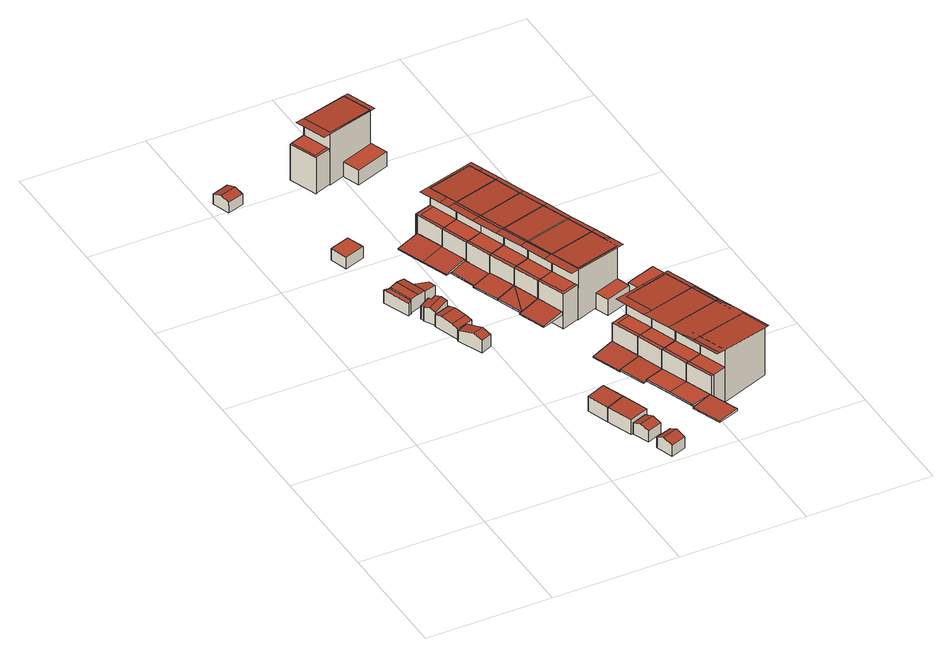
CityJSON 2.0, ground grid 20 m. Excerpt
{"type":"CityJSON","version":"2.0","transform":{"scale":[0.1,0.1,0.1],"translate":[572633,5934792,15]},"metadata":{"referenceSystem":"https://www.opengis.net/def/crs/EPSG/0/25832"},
"CityObjects":{
"building1":{"type":"Building","attributes":{"Grundfläche 2D":"8.310782","Grundhöhe NN":"16.261"},"geometry":[{"type":"Solid","lod":"3","boundaries":[[[[0,1,2,3]],[[4,1,0,5]],[[3,2,6,7]],[[5,0,3,7,8]],[[4,5,8,9]],[[6,2,1,4,9]],[[7,6,9,8]]]],"semantics":{"surfaces":[{"type":"RoofSurface"},{"type":"WallSurface"},{"type":"GroundSurface"}],"values":[[0,0,1,1,1,1,2]]}}]},
"building2":{"type":"Building","attributes":{"Grundfläche 2D":"2.572670","Grundhöhe NN":"15.604"},"geometry":[{"type":"Solid","lod":"3","boundaries":[[[[10,11,12,13]],[[14,10,13,15]],[[16,17,13,12]],[[17,18,15,13]],[[18,19,14,15]],[[19,20,10,14]],[[20,21,11,10]],[[21,16,12,11]],[[20,19,18,17,16,21]]]],"semantics":{"surfaces":[{"type":"RoofSurface"},{"type":"WallSurface"},{"type":"GroundSurface"}],"values":[[0,0,1,1,1,1,1,1,2]]}}]},
"building3":{"type":"Building","attributes":{"Grundfläche 2D":"8.372333","Grundhöhe NN":"15.814"},"geometry":[{"type":"Solid","lod":"3","boundaries":[[[[22,23,24,25]],[[26,22,25,27]],[[27,25,24,28,29]],[[26,27,29,30]],[[23,22,26,30,31]],[[24,23,31,28]],[[29,28,31,30]]]],"semantics":{"surfaces":[{"type":"RoofSurface"},{"type":"WallSurface"},{"type":"GroundSurface"}],"values":[[0,0,1,1,1,1,2]]}}]},
"building4":{"type":"Building","attributes":{"Grundfläche 2D":"11.076678","Grundhöhe NN":"15.889"},"geometry":[{"type":"Solid","lod":"3","boundaries":[[[[32,33,34,35,36]],[[37,32,36,38,39]],[[39,38,36,35,40,41]],[[37,39,41,42]],[[33,32,37,42,43]],[[35,34,33,43,40]],[[41,40,43,42]]]],"semantics":{"surfaces":[{"type":"RoofSurface"},{"type":"WallSurface"},{"type":"GroundSurface"}],"values":[[0,0,1,1,1,1,2]]}}]},
"building5":{"type":"Building","attributes":{"Grundfläche 2D":"12.008315","Grundhöhe NN":"15.894"},"geometry":[{"type":"Solid","lod":"3","boundaries":[[[[44,45,46,47,48]],[[49,45,44,50]],[[51,49,50,52]],[[48,47,46,53,54]],[[52,50,44,48,54,55]],[[51,52,55,56]],[[46,45,49,51,56,53]],[[55,54,53,56]]]],"semantics":{"surfaces":[{"type":"RoofSurface"},{"type":"WallSurface"},{"type":"GroundSurface"}],"values":[[0,0,0,1,1,1,1,2]]}}]},
"building6":{"type":"Building","attributes":{"Grundfläche 2D":"7.355473","Grundhöhe NN":"15.892"},"geometry":[{"type":"Solid","lod":"3","boundaries":[[[[57,58,59,60,61]],[[62,63,64,58,57,65,66,67]],[[61,60,59,68,69]],[[65,57,61,69,70]],[[66,65,70,71]],[[67,66,71,72]],[[62,67,72,73]],[[63,62,73,74]],[[64,63,74,75]],[[68,59,58,64,75]],[[68,75,74,73,72,71,70,69]]]],"semantics":{"surfaces":[{"type":"RoofSurface"},{"type":"WallSurface"},{"type":"GroundSurface"}],"values":[[0,0,1,1,1,1,1,1,1,1,2]]}}]},
"building7":{"type":"Building","attributes":{"Grundfläche 2D":"10.129113","Grundhöhe NN":"16.068"},"geometry":[{"type":"Solid","lod":"3","boundaries":[[[[76,77,78,79]],[[80,81,79,78]],[[81,82,76,79]],[[82,83,77,76]],[[83,80,78,77]],[[83,82,81,80]]]],"semantics":{"surfaces":[{"type":"RoofSurface"},{"type":"WallSurface"},{"type":"GroundSurface"}],"values":[[0,1,1,1,1,2]]}}]},
"building8":{"type":"Building","attributes":{"Grundfläche 2D":"11.813754","Grundhöhe NN":"15.443"},"geometry":[{"type":"Solid","lod":"3","boundaries":[[[[84,85,86,87]],[[88,89,87,86]],[[89,90,84,87]],[[90,91,85,84]],[[91,88,86,85]],[[91,90,89,88]]]],"semantics":{"surfaces":[{"type":"RoofSurface"},{"type":"WallSurface"},{"type":"GroundSurface"}],"values":[[0,1,1,1,1,2]]}}]},
"building9":{"type":"Building","attributes":{"Grundfläche 2D":"3.887157","Grundhöhe NN":"15.731"},"geometry":[{"type":"Solid","lod":"3","boundaries":[[[[92,93,94,95]],[[96,97,95,94]],[[97,98,92,95]],[[98,99,93,92]],[[99,96,94,93]],[[99,98,97,96]]]],"semantics":{"surfaces":[{"type":"RoofSurface"},{"type":"WallSurface"},{"type":"GroundSurface"}],"values":[[0,1,1,1,1,2]]}}]},
"building10":{"type":"Building","attributes":{"Grundfläche 2D":"13.850486","Grundhöhe NN":"15.443"},"geometry":[{"type":"Solid","lod":"3","boundaries":[[[[86,85,100,101]],[[102,103,101,100]],[[103,88,86,101]],[[88,91,85,86]],[[91,102,100,85]],[[91,88,103,102]]]],"semantics":{"surfaces":[{"type":"RoofSurface"},{"type":"WallSurface"},{"type":"GroundSurface"}],"values":[[0,1,1,1,1,2]]}}]},
"building11":{"type":"Building","attributes":{"Grundfläche 2D":"7.355966","Grundhöhe NN":"15.617"},"geometry":[{"type":"Solid","lod":"3","boundaries":[[[[104,105,106,107]],[[108,104,107,109]],[[109,107,106,110,111]],[[108,109,111,112]],[[105,104,108,112,113]],[[106,105,113,110]],[[111,110,113,112]]]],"semantics":{"surfaces":[{"type":"RoofSurface"},{"type":"WallSurface"},{"type":"GroundSurface"}],"values":[[0,0,1,1,1,1,2]]}}]},
"building12":{"type":"Building","attributes":{"Grundfläche 2D":"7.690736","Grundhöhe NN":"15.560"},"geometry":[{"type":"Solid","lod":"3","boundaries":[[[[114,115,116,117]],[[118,115,114,119]],[[117,116,120,121]],[[119,114,117,121,122]],[[118,119,122,123]],[[120,116,115,118,123]],[[122,121,120,123]]]],"semantics":{"surfaces":[{"type":"RoofSurface"},{"type":"WallSurface"},{"type":"GroundSurface"}],"values":[[0,0,1,1,1,1,2]]}}]},
"building13":{"type":"Building","attributes":{"Grundfläche 2D":"50.844954","Grundhöhe NN":"15.969"},"children":["building13-1","building13-2"],"geometry":[{"type":"Solid","lod":"3","boundaries":[[[[124,125,126,127]],[[125,124,128,129,130]],[[131,132,133,134,135,136,137,138]],[[128,124,139,140,141,142]],[[141,140,143,144,130,129,128,142]],[[125,130,144,145]],[[124,127,146,139]],[[126,125,145,147]],[[134,131,148,149]],[[134,149,146,127,135]],[[135,127,126,138]],[[138,126,147,148,131]],[[147,145,144,143,140,139,146,149,148]],[[132,131,134,133]],[[138,137,136,135]]]],"semantics":{"surfaces":[{"type":"RoofSurface"},{"type":"WallSurface"},{"type":"GroundSurface"}],"values":[[0,0,0,1,1,1,1,1,1,1,1,1,2,0,0]]}}]},
"building13-1":{"type":"BuildingInstallation","parents":["building13"],"geometry":[{"type":"MultiSurface","lod":"3","boundaries":[[[150,151,142,152]],[[151,150,153,154]],[[151,154,141,142]],[[150,152,155,153]],[[154,153,155,141]]],"semantics":{"surfaces":[{"type":"RoofSurface"},{"type":"WallSurface"},{"type":"OuterCeilingSurface"}],"values":[0,1,1,1,2]}}]},
"building13-2":{"type":"BuildingInstallation","parents":["building13"],"geometry":[{"type":"MultiSurface","lod":"3","boundaries":[[[156,152,142,157,158]],[[141,159,160,158,157,142]],[[156,158,160,161]],[[152,156,161,155]],[[159,141,155,161,160]]],"semantics":{"surfaces":[{"type":"RoofSurface"},{"type":"WallSurface"},{"type":"OuterCeilingSurface"}],"values":[0,1,1,1,2]}}]},
"building14":{"type":"Building","attributes":{"Grundfläche 2D":"49.307366","Grundhöhe NN":"15.966"},"children":["building14-1","building14-2"],"geometry":[{"type":"Solid","lod":"3","boundaries":[[[[162,163,125,130]],[[125,163,164,126]],[[165,166,132,131,138,137,167,168]],[[130,125,145,144,169,170]],[[171,172,173,162,130,170,169,144,174,175]],[[162,173,172,171,175,174,176,163]],[[125,126,147,145]],[[164,163,176,177]],[[131,165,178,148]],[[131,148,147,126,138]],[[126,164,168,138]],[[165,168,164,177,178]],[[147,148,178,177,176,174,144,145]],[[166,165,131,132]],[[168,167,137,138]]]],"semantics":{"surfaces":[{"type":"RoofSurface"},{"type":"WallSurface"},{"type":"GroundSurface"}],"values":[[0,0,0,1,1,1,1,1,1,1,1,1,2,0,0]]}}]},
"building14-1":{"type":"BuildingInstallation","parents":["building14"],"geometry":[{"type":"MultiSurface","lod":"3","boundaries":[[[170,179,180,181,172]],[[180,179,182,183]],[[180,183,184,185,181]],[[171,185,184,175]],[[179,170,172,171,175,169,182]],[[184,183,182,169,175]]],"semantics":{"surfaces":[{"type":"RoofSurface"},{"type":"WallSurface"},{"type":"OuterCeilingSurface"}],"values":[0,1,1,1,1,2]}}]},
"building14-2":{"type":"BuildingInstallation","parents":["building14"],"geometry":[{"type":"MultiSurface","lod":"3","boundaries":[[[173,186,187,188]],[[189,186,173,172,181,185]],[[187,186,189,190]],[[188,187,190,191]],[[188,191,171,172,173]],[[189,185,171,191,190]]],"semantics":{"surfaces":[{"type":"RoofSurface"},{"type":"WallSurface"},{"type":"OuterCeilingSurface"}],"values":[0,1,1,1,1,2]}}]},
"building15":{"type":"Building","attributes":{"Grundfläche 2D":"71.371559","Grundhöhe NN":"16.226"},"geometry":[{"type":"MultiSurface","lod":"3","boundaries":[[[192,193,194,195]],[[196,197,198,199,200,201,202]],[[203,194,193,192,204,205,206]],[[207,208,209,210,211]],[[212,213,192,195]],[[214,215,198,216,210]],[[198,215,212,195,199]],[[203,217,218,219,199,195,194]],[[216,219,218,220,211,210]],[[204,192,213,221]],[[205,204,221,222]],[[217,203,206,205,222,223]],[[224,207,211,220]],[[208,207,224,225]],[[209,208,225,226]],[[226,214,210,209]],[[217,223,222,221,213,212,227]],[[215,214,226,225,224,220,218,217,212]],[[197,196,202,201,200,199,219,216,198]]],"semantics":{"surfaces":[{"type":"RoofSurface"},{"type":"WallSurface"},{"type":"GroundSurface"}],"values":[0,0,0,0,1,1,1,1,1,1,1,1,1,1,1,1,2,2,0]}}]},
"building16":{"type":"Building","attributes":{"Grundfläche 2D":"50.393235","Grundhöhe NN":"16.008"},"children":["building16-1"],"geometry":[{"type":"MultiSurface","lod":"3","boundaries":[[[228,229,166,165,168,167,230,231]],[[232,233,163,162]],[[164,163,233,234,235]],[[162,163,176,174]],[[232,162,174,236,191,188]],[[232,188,191,236,237,233]],[[165,228,238,178]],[[168,165,178,177,164]],[[164,235,234,231,168]],[[234,239,240]],[[231,234,240,238,228]],[[240,239,235,234]],[[164,177,176,163]],[[237,240,234,233]],[[178,238,240,237,236,174,176,177]],[[166,229,228,165]],[[168,231,230,167]]],"semantics":{"surfaces":[{"type":"RoofSurface"},{"type":"WallSurface"},{"type":"GroundSurface"}],"values":[0,0,0,1,1,1,1,1,1,1,1,1,1,1,2,0,0]}}]},
"building16-1":{"type":"BuildingInstallation","parents":["building16"],"geometry":[{"type":"MultiSurface","lod":"3","boundaries":[[[241,188,187]],[[242,188,241]],[[191,190,187,188]],[[190,243,241,187]],[[243,244,242,241]],[[244,191,188,242]],[[244,243,190,191]]],"semantics":{"surfaces":[{"type":"RoofSurface"},{"type":"WallSurface"},{"type":"OuterCeilingSurface"}],"values":[0,0,1,1,1,1,2]}}]},
"building17":{"type":"Building","attributes":{"Grundfläche 2D":"50.546805","Grundhöhe NN":"15.736"},"children":["building17-1","building17-2"],"geometry":[{"type":"Solid","lod":"3","boundaries":[[[[245,246,247,248]],[[245,249,250,246]],[[251,252,253,254,255,256,257,258,259]],[[260,261,247,246]],[[262,263,248,247,261,264]],[[248,263,262,264,265,245]],[[246,250,266,260]],[[249,245,265,267]],[[256,250,249,259]],[[251,259,249,267,268,252]],[[255,252,268,269]],[[255,269,266,250,256]],[[260,266,269,268,267,265,264,261]],[[253,252,255,254]],[[259,258,257,256]]]],"semantics":{"surfaces":[{"type":"RoofSurface"},{"type":"WallSurface"},{"type":"GroundSurface"}],"values":[[0,0,0,1,1,1,1,1,1,1,1,1,2,0,0]]}}]},
"building17-1":{"type":"BuildingInstallation","parents":["building17"],"geometry":[{"type":"MultiSurface","lod":"3","boundaries":[[[270,271,272,273,274,275]],[[276,277,271,270,275,278,279]],[[272,271,277,280]],[[273,272,280,281]],[[274,273,281,279,278]],[[277,276,279,281,280]]],"semantics":{"surfaces":[{"type":"RoofSurface"},{"type":"WallSurface"},{"type":"OuterCeilingSurface"}],"values":[0,1,1,1,1,2]}}]},
"building17-2":{"type":"BuildingInstallation","parents":["building17"],"geometry":[{"type":"MultiSurface","lod":"3","boundaries":[[[282,283,284,263,275,285]],[[286,262,278,275,263,284]],[[285,275,274,273]],[[282,285,273,287]],[[283,282,287,288]],[[284,283,288,286]],[[288,287,273,274,278,262,286]]],"semantics":{"surfaces":[{"type":"RoofSurface"},{"type":"WallSurface"},{"type":"OuterCeilingSurface"}],"values":[0,1,1,1,1,1,2]}}]},
"building18":{"type":"Building","attributes":{"Grundfläche 2D":"55.096870","Grundhöhe NN":"15.986"},"geometry":[{"type":"Solid","lod":"3","boundaries":[[[[135,134,133,289,290,136]],[[291,292,293,294,128,124,295,296,297]],[[295,124,127,296]],[[298,134,149,299]],[[298,299,300,297,301]],[[127,135,301,297,296]],[[135,127,146,149,134]],[[291,297,300,302]],[[293,292,303,304]],[[292,291,302,303]],[[140,128,294,293,304,305]],[[124,128,140,139]],[[127,124,139,146]],[[300,299,149,146,139,140,305,304,303,302]],[[134,298,301,135,136,290,289,133]]]],"semantics":{"surfaces":[{"type":"RoofSurface"},{"type":"WallSurface"},{"type":"GroundSurface"}],"values":[[0,0,0,1,1,1,1,1,1,1,1,1,1,2,0]]}}]},
"building19":{"type":"Building","attributes":{"Grundfläche 2D":"51.362782","Grundhöhe NN":"15.693"},"children":["building19-1","building19-2"],"geometry":[{"type":"Solid","lod":"3","boundaries":[[[[306,253,252,251,259,258,307,308,309]],[[310,311,245,248,312]],[[311,313,249,245]],[[248,245,265,264]],[[312,248,264,314,315,316,317,310]],[[310,317,316,315,318,311]],[[259,249,313,308]],[[308,313,319,320,309]],[[252,309,320,268]],[[251,252,268,267,249,259]],[[245,249,267,265]],[[313,311,318,319]],[[264,265,267,268,320,319,318,315,314]],[[259,308,307,258]],[[252,253,306,309]]]],"semantics":{"surfaces":[{"type":"RoofSurface"},{"type":"WallSurface"},{"type":"GroundSurface"}],"values":[[0,0,0,1,1,1,1,1,1,1,1,1,2,0,0]]}}]},
"building19-1":{"type":"BuildingInstallation","parents":["building19"],"geometry":[{"type":"MultiSurface","lod":"3","boundaries":[[[321,317,284,322]],[[317,316,323,284]],[[322,284,323,283]],[[324,321,322,283]],[[323,316,324,283]]],"semantics":{"surfaces":[{"type":"RoofSurface"},{"type":"WallSurface"},{"type":"OuterCeilingSurface"}],"values":[0,1,1,1,2]}}]},
"building19-2":{"type":"BuildingInstallation","parents":["building19"],"geometry":[{"type":"MultiSurface","lod":"3","boundaries":[[[321,325,326,317]],[[327,316,317,326]],[[325,321,324,328]],[[326,325,328,327]],[[328,324,316,327]]],"semantics":{"surfaces":[{"type":"RoofSurface"},{"type":"WallSurface"},{"type":"OuterCeilingSurface"}],"values":[0,1,1,1,2]}}]},
"building20":{"type":"Building","attributes":{"Grundfläche 2D":"52.132507","Grundhöhe NN":"15.692"},"children":["building20-1"],"geometry":[{"type":"Solid","lod":"3","boundaries":[[[[329,311,310,330]],[[331,332,306,309,308,307,333,334]],[[311,329,335,313]],[[310,311,318,315]],[[330,310,315,336,337]],[[330,337,336,338,329]],[[308,313,335,334]],[[334,335,339,340,331]],[[309,331,340,320]],[[309,320,319,313,308]],[[311,313,319,318]],[[338,339,335,329]],[[336,315,318,319,320,340,339,338]],[[332,331,309,306]],[[334,333,307,308]]]],"semantics":{"surfaces":[{"type":"RoofSurface"},{"type":"WallSurface"},{"type":"GroundSurface"}],"values":[[0,0,0,1,1,1,1,1,1,1,1,1,2,0,0]]}}]},
"building20-1":{"type":"BuildingInstallation","parents":["building20"],"geometry":[{"type":"MultiSurface","lod":"3","boundaries":[[[326,341,342,343,344,345,346]],[[341,326,347,348]],[[342,341,348,349]],[[343,342,349,350]],[[344,343,350,351]],[[345,344,351,352]],[[345,352,337,347,326,346]],[[337,352,351,350,349,348,347]]],"semantics":{"surfaces":[{"type":"RoofSurface"},{"type":"WallSurface"},{"type":"OuterCeilingSurface"}],"values":[0,1,1,1,1,1,1,2]}}]},
"building21":{"type":"Building","attributes":{"Grundfläche 2D":"63.854692","Grundhöhe NN":"15.785"},"geometry":[{"type":"MultiSurface","lod":"3","boundaries":[[[353,354,355,356,357,358,359,360]],[[353,360,359,361]],[[362,363,364,365,366,367,368]],[[369,370,371,372]],[[354,353,373,374]],[[375,376,357,356,355,354,374,377]],[[376,378,358,357]],[[353,361,379,373]],[[368,380,381,382]],[[368,382,379,361,362]],[[378,383,384,362,361,358]],[[383,385,372,371,386,381,380,384]],[[381,387,388,385,386]],[[385,388,389,369,372]],[[370,369,389,390]],[[370,390,387,381,371]],[[378,376,375,377,374,373,379,391]],[[386,385,383,378,379,382,381]],[[390,389,388,387]],[[363,362,384,380,368,367,366,365,364]]],"semantics":{"surfaces":[{"type":"RoofSurface"},{"type":"WallSurface"},{"type":"GroundSurface"}],"values":[0,0,0,0,1,1,1,1,1,1,1,1,1,1,1,1,2,2,2,0]}}]},
"building22":{"type":"Building","attributes":{"Grundfläche 2D":"50.536751","Grundhöhe NN":"16.009"},"children":["building22-1","building22-2"],"geometry":[{"type":"Solid","lod":"3","boundaries":[[[[354,353,233,232]],[[233,353,361,234]],[[368,367,229,228,231,230,363,362]],[[232,233,237,236]],[[354,232,236,374,392,242]],[[354,242,392,374,373,353]],[[382,238,228,368]],[[228,238,240,234,231]],[[234,361,362,231]],[[362,361,379,382,368]],[[240,237,233,234]],[[361,353,373,379]],[[382,379,373,374,236,237,240,238]],[[231,362,363,230]],[[368,228,229,367]]]],"semantics":{"surfaces":[{"type":"RoofSurface"},{"type":"WallSurface"},{"type":"GroundSurface"}],"values":[[0,0,0,1,1,1,1,1,1,1,1,1,2,0,0]]}}]},
"building22-1":{"type":"BuildingInstallation","parents":["building22"],"geometry":[{"type":"MultiSurface","lod":"3","boundaries":[[[393,242,394,395,396]],[[392,397,394,242]],[[397,398,395,394]],[[398,399,396,395]],[[396,399,400,392,242,393]],[[398,397,392,400,399]]],"semantics":{"surfaces":[{"type":"RoofSurface"},{"type":"WallSurface"},{"type":"OuterCeilingSurface"}],"values":[0,1,1,1,1,2]}}]},
"building22-2":{"type":"BuildingInstallation","parents":["building22"],"geometry":[{"type":"MultiSurface","lod":"3","boundaries":[[[401,402,403,404]],[[405,406,407,402,401]],[[408,404,403,409]],[[405,401,404,408,410]],[[406,405,410,411]],[[412,402,407,406,411,413]],[[409,413,411,410,408]]],"semantics":{"surfaces":[{"type":"RoofSurface"},{"type":"WallSurface"},{"type":"OuterCeilingSurface"}],"values":[0,0,1,1,1,1,2]}}]},
"building23":{"type":"Building","attributes":{"Grundfläche 2D":"63.034207","Grundhöhe NN":"15.727"},"geometry":[{"type":"Solid","lod":"3","boundaries":[[[[246,414,415,416,417,418,419,247]],[[246,250,415,414]],[[255,254,420,421,257,256]],[[422,423,424,425]],[[426,418,417,416,427,428]],[[261,247,419,418,426,429]],[[246,247,261,260]],[[250,246,260,266]],[[250,256,430,416,415]],[[256,250,266,269,255]],[[431,255,269,432]],[[430,431,432,427,416],[432,424,423,433]],[[425,424,432,434]],[[422,425,434,435]],[[435,433,423,422]],[[428,427,432,269,266,260,261,429,426]],[[433,435,434,432]],[[255,431,430,256,257,421,420,254]]]],"semantics":{"surfaces":[{"type":"RoofSurface"},{"type":"WallSurface"},{"type":"GroundSurface"}],"values":[[0,0,0,0,1,1,1,1,1,1,1,1,1,1,1,2,2,0]]}}]},
"building24":{"type":"Building","attributes":{"Grundfläche 2D":"13.903785","Grundhöhe NN":"15.785"},"geometry":[{"type":"Solid","lod":"3","boundaries":[[[[436,437,438,439]],[[440,441,439,438]],[[441,442,436,439]],[[442,443,437,436]],[[443,440,438,437]],[[443,442,441,440]]]],"semantics":{"surfaces":[{"type":"RoofSurface"},{"type":"WallSurface"},{"type":"GroundSurface"}],"values":[[0,1,1,1,1,2]]}}]},
"building25":{"type":"Building","attributes":{"Grundfläche 2D":"13.903785","Grundhöhe NN":"15.785"},"geometry":[{"type":"Solid","lod":"3","boundaries":[[[[436,437,438,439]],[[440,441,439,438]],[[441,442,436,439]],[[442,443,437,436]],[[443,440,438,437]],[[443,442,441,440]]]],"semantics":{"surfaces":[{"type":"RoofSurface"},{"type":"WallSurface"},{"type":"GroundSurface"}],"values":[[0,1,1,1,1,2]]}}]}
},
"vertices":[
[13,802,36],[39,810,36],[35,825,31],[8,816,31],[44,796,31],[17,788,31],[35,825,13],[8,816,13],[17,788,13],[44,796,13],
[114,511,28],[130,468,28],[135,470,30],[122,507,30],[116,512,28],[124,508,30],[135,470,6],[122,507,6],[124,508,6],[116,512,6],[114,511,6],[130,468,6],
[173,356,34],[179,342,29],[196,349,29],[191,363,34],[162,382,26],[180,390,26],[196,349,8],[180,390,8],[162,382,8],[179,342,8],
[148,473,34],[161,478,32],[153,501,32],[148,516,32],[135,512,34],[135,469,32],[124,508,32],[122,507,32],[148,516,9],[122,507,9],[135,469,9],[161,478,9],
[186,404,30],[160,395,30],[163,384,27],[180,390,27],[190,394,27],[153,413,33],[179,422,33],[149,425,30],[175,434,30],[163,384,9],[190,394,9],[175,434,9],[149,425,9],
[173,452,35],[146,436,35],[151,427,32],[172,440,32],[178,444,32],[140,450,32],[143,445,33],[141,444,33],[168,461,33],[160,456,33],[157,461,32],[151,427,9],[178,444,9],[168,461,9],[160,456,9],[157,461,9],[140,450,9],[143,445,9],[141,444,9],
[134,610,31],[125,638,31],[93,627,31],[102,599,31],[93,627,11],[102,599,11],[134,610,11],[125,638,11],
[248,159,29],[260,123,29],[290,134,31],[277,169,31],[290,134,4],[277,169,4],[248,159,4],[260,123,4],
[181,485,30],[177,496,30],[153,501,31],[161,478,31],[153,501,7],[161,478,7],[181,485,7],[177,496,7],
[275,82,29],[305,93,31],[275,82,4],[305,93,4],
[306,75,30],[301,89,25],[277,80,25],[282,67,30],[311,62,25],[287,53,25],[277,80,6],[287,53,6],[311,62,6],[301,89,6],
[295,23,31],[320,32,31],[316,44,25],[291,36,25],[325,17,25],[300,8,25],[316,44,6],[291,36,6],[300,8,6],[325,17,6],
[230,550,70],[245,507,70],[269,516,70],[254,559,70],[226,549,70],[240,508,70],[241,506,70],[346,544,93],[354,547,92],[338,590,92],[331,587,93],[254,559,100],[238,553,101],[253,510,101],[269,516,100],[230,550,10],[226,549,10],[226,549,33],[226,549,39],[240,508,10],[241,506,10],[245,507,10],[254,559,10],[269,516,10],[346,544,10],[331,587,10],
[204,494,35],[240,508,39],[189,535,35],[204,494,33],[240,508,33],[189,535,33],
[173,579,35],[211,590,39],[210,592,39],[211,590,33],[210,592,33],[173,579,33],
[256,464,70],[260,466,70],[284,475,70],[361,503,93],[369,506,92],[268,469,101],[284,475,100],[241,506,31],[241,506,37],[256,464,32],[256,464,37],[256,464,39],[256,464,10],[256,464,31],[260,466,10],[284,475,10],[361,503,10],
[240,508,37],[213,498,33],[228,454,33],[240,508,31],[213,498,31],[228,454,31],[228,454,32],
[224,453,34],[240,411,34],[272,422,39],[224,453,32],[240,411,32],[272,422,32],
[133,818,74],[148,777,74],[171,786,74],[156,826,74],[259,809,95],[242,857,95],[234,854,96],[156,826,103],[141,821,105],[159,772,105],[199,787,101],[173,781,74],[129,816,74],[146,771,74],[150,773,74],[208,761,37],[263,781,37],[253,809,37],[251,808,37],[198,789,37],[156,826,12],[133,818,12],[251,808,12],[234,854,12],[251,808,96],[173,781,12],[173,780,12],[173,780,103],[198,789,12],[129,816,12],[146,771,12],[150,773,12],[208,761,12],[263,781,12],[253,809,12],[171,786,12],
[377,460,93],[384,463,92],[284,427,101],[299,432,100],[272,422,70],[276,424,70],[299,432,70],[299,433,70],[272,422,10],[276,424,10],[377,460,10],[299,433,10],[299,432,10],
[255,368,35],[287,380,39],[255,368,32],[287,380,32],
[370,163,67],[355,206,67],[350,204,67],[365,161,67],[392,171,67],[377,213,67],[470,199,90],[471,200,90],[478,202,89],[463,244,89],[456,242,90],[377,213,97],[362,208,99],[378,166,99],[392,171,97],[355,206,7],[350,204,7],[365,161,31],[365,161,35],[365,161,7],[370,163,7],[377,213,7],[392,171,7],[471,200,7],[456,242,7],
[336,243,35],[334,249,35],[297,235,31],[314,188,31],[318,189,31],[351,201,35],[336,243,29],[334,249,29],[351,201,31],[351,201,29],[297,235,29],[314,188,29],
[329,146,33],[334,148,33],[366,160,35],[314,188,33],[366,160,31],[329,146,31],[334,148,31],
[320,639,92],[220,602,101],[210,596,70],[212,593,70],[210,592,70],[211,590,70],[215,591,70],[239,600,70],[237,605,70],[314,633,93],[314,633,10],[237,605,10],[237,605,100],[210,596,10],[212,593,10],[210,592,10],[211,590,10],
[493,159,89],[393,123,99],[408,128,97],[487,156,89],[381,118,67],[386,120,67],[366,160,67],[408,128,67],[366,160,7],[381,118,7],[381,118,33],[381,118,35],[386,120,7],[408,128,7],[487,156,7],
[349,107,35],[334,148,35],[366,160,33],[349,107,33],
[364,65,35],[396,76,35],[396,76,33],[364,65,33],
[402,76,67],[397,75,67],[502,113,89],[509,115,89],[409,79,99],[424,84,97],[424,84,67],[397,75,7],[397,75,30],[402,76,7],[424,84,7],[502,113,7],
[363,64,32],[380,18,32],[414,30,35],[413,33,35],[412,33,35],[412,34,35],[396,76,30],[363,64,30],[380,18,30],[414,30,30],[413,33,30],[412,33,30],
[291,381,70],[287,380,70],[302,340,70],[303,337,70],[303,335,70],[331,345,70],[329,349,70],[306,341,70],[314,390,70],[314,390,100],[299,384,101],[317,336,101],[367,354,97],[417,372,92],[400,421,92],[392,418,93],[374,336,36],[415,351,36],[408,372,36],[366,357,36],[291,381,10],[287,380,10],[303,337,10],[303,335,10],[302,340,10],[331,345,10],[314,390,10],[408,372,93],[408,372,10],[392,418,10],[331,344,10],[331,344,100],[366,357,10],[406,371,10],[408,372,8],[366,357,8],[374,336,8],[415,351,8],[329,349,10],
[287,380,33],
[302,340,39],[251,366,35],[266,324,35],[303,337,39],[251,366,33],[266,324,33],[303,337,33],[302,340,33],
[444,462,36],[384,440,36],[389,426,31],[449,448,31],[439,476,31],[379,454,31],[380,451,32],[449,448,29],[389,426,29],[439,476,29],[379,454,29],[384,440,29],[380,451,29],
[341,245,67],[363,253,67],[361,258,67],[339,250,67],[334,249,67],[336,243,67],[445,293,89],[345,257,99],[390,293,34],[398,272,34],[439,287,34],[431,307,34],[334,249,7],[361,258,7],[339,250,7],[336,243,7],[361,258,97],[439,287,90],[439,287,7],[398,272,7],[431,307,7],[390,293,7],
[420,363,31],[429,337,31],[477,354,31],[468,380,31],[477,354,8],[468,380,8],[420,363,8],[429,337,8]
]}
